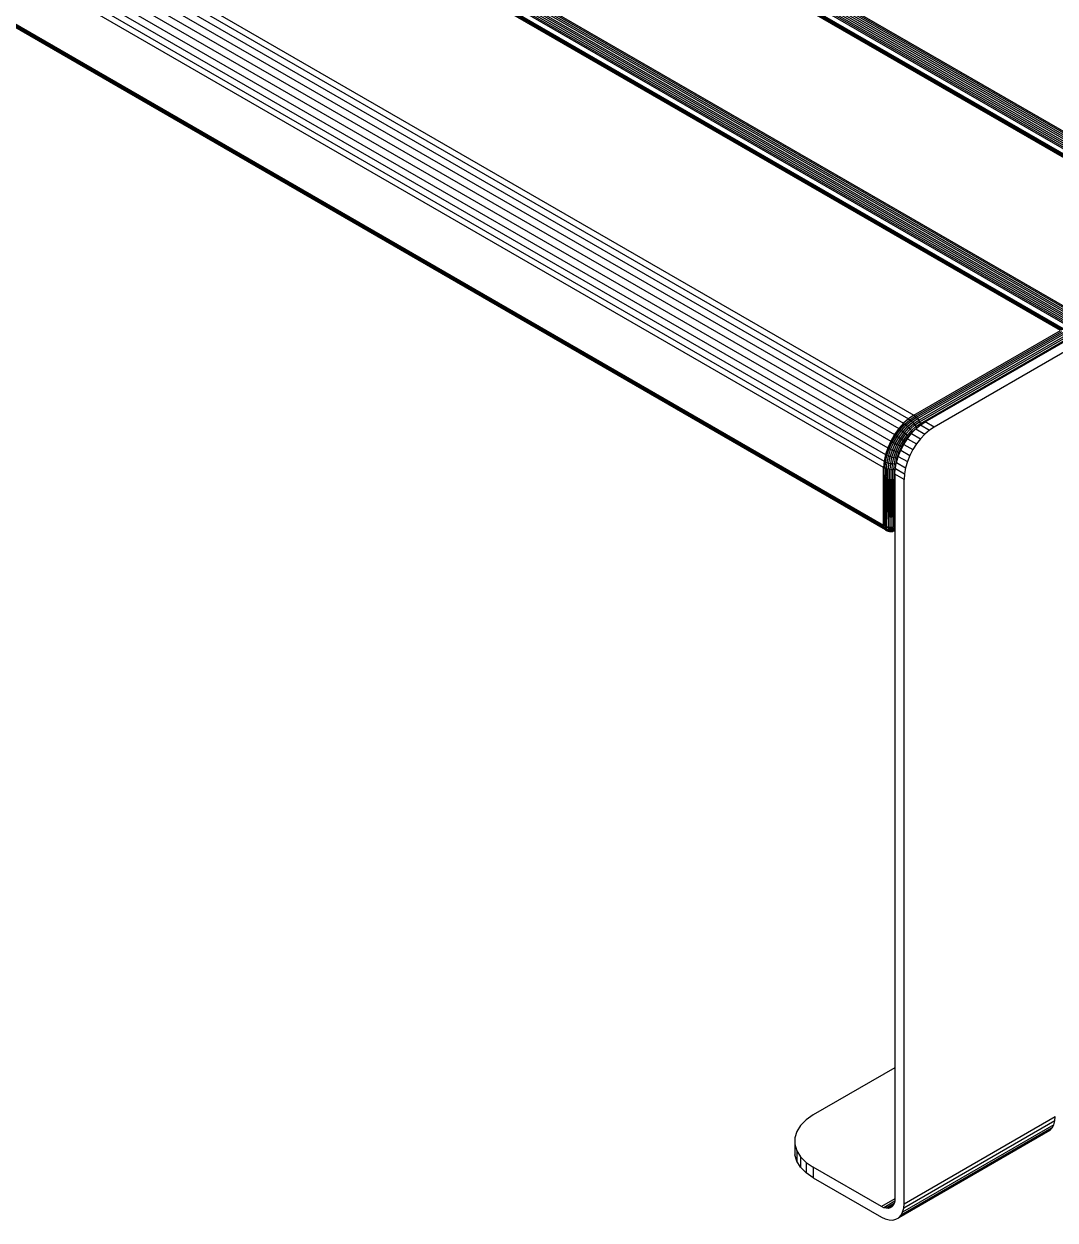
# Model space of a CAD drawing. Header units: millimetres. Extents: x 153 to 4750, y 92 to 3343.
# Drawn here: x 3642 to 4125, y 1700 to 2261 of the extents above; entities that cross this region are included whole.
import ezdxf

# ---------------------------------------------------------------- set-up
doc = ezdxf.new("R2010")
doc.units = ezdxf.units.MM

msp = doc.modelspace()

# ---------------------------------------------------------------- linework, layer by layer
for p, q in [((4206.44, 2160.81), (2937.93, 2893.19)), ((4206.88, 2161.57), (2938.37, 2893.94)), ((4207.38, 2162.27), (2938.88, 2894.64)), ((4207.94, 2162.9), (2939.44, 2895.27)), ((4208.54, 2163.42), (2940.03, 2895.8)), ((2940.65, 2896.22), (4209.16, 2163.84)), ((4198.53, 2157.7), (2930.02, 2890.08)), ((4199.08, 2157.97), (2930.02, 2890.08)), ((4199.08, 2157.97), (2930.63, 2890.37)), ((4199.62, 2158.14), (2930.63, 2890.37)), ((4199.62, 2158.14), (2931.23, 2890.53)), ((4200.14, 2158.19), (2931.23, 2890.53)), ((4200.14, 2158.19), (2931.79, 2890.55)), ((4200.61, 2158.13), (2931.79, 2890.55)), ((4205.61, 2157.7), (2937.11, 2890.08)), ((4200.61, 2158.13), (2937.11, 2887.66)), ((4201.03, 2157.95), (2937.11, 2887.66)), ((4205.67, 2158.45), (2937.16, 2890.82)), ((4205.83, 2159.23), (2937.32, 2891.6)), ((4206.09, 2160.02), (2937.58, 2892.4)), ((4136.52, 2121.36), (2868.01, 2853.73)), ((4137.08, 2121.98), (2868.57, 2854.35)), ((4137.67, 2122.51), (2869.17, 2854.88)), ((2869.78, 2855.3), (4138.29, 2122.93)), ((4127.66, 2116.79), (2859.15, 2849.16)), ((2859.77, 2849.46), (4128.28, 2117.08)), ((2860.36, 2849.62), (4128.87, 2117.24)), ((2860.92, 2849.64), (4129.43, 2117.26)), ((4134.75, 2116.79), (2866.24, 2849.16)), ((4134.8, 2117.53), (2866.29, 2849.9)), ((4134.96, 2118.31), (2866.45, 2850.69)), ((4135.22, 2119.11), (2866.71, 2851.48)), ((4135.58, 2119.9), (2867.07, 2852.27)), ((4136.01, 2120.65), (2867.51, 2853.03)), ((2866.24, 2846.74), (4129.94, 2117.15)), ((2790.41, 2809.48), (4058.92, 2077.1)), ((2785.56, 2805.69), (4054.07, 2073.32)), ((2787.95, 2807.81), (4056.46, 2075.43)), ((2781.3, 2800.39), (4049.81, 2068.01)), ((2783.33, 2803.19), (4051.83, 2070.82)), ((2778.14, 2794.21), (4046.65, 2061.83)), ((2779.56, 2797.36), (4048.06, 2064.99)), ((2776.45, 2787.89), (4044.96, 2055.52)), ((2777.09, 2791.02), (4045.6, 2058.64)), ((4044.75, 2052.55), (2776.24, 2784.93)), ((2776.24, 2757.92), (4044.75, 2025.55)), ((4044.8, 2024.87), (2776.29, 2757.24)), ((4044.96, 2024.27), (2776.45, 2756.65)), ((4045.22, 2023.78), (2776.71, 2756.15)), ((4045.58, 2023.4), (3110.34, 2563.36)), ((4286.05, 2197.19), (4068.49, 2071.58)), ((4058.92, 2077.1), (4127.66, 2116.79)), ((4059.53, 2076.69), (4128.28, 2116.37)), ((4060.13, 2076.16), (4128.87, 2115.84)), ((4060.69, 2075.53), (4129.43, 2115.22)), ((4061.2, 2074.83), (4129.94, 2114.52)), ((4061.63, 2074.07), (4130.37, 2113.76)), ((4061.99, 2073.29), (4130.73, 2112.97)), ((4064.23, 2074.03), (4130.88, 2112.51)), ((4056.46, 2075.43), (4054.07, 2073.32)), ((4054.71, 2072.91), (4057.08, 2075.02)), ((4055.36, 2072.43), (4057.71, 2074.51)), ((4058.92, 2077.1), (4056.46, 2075.43)), ((4056.46, 2075.43), (4057.08, 2075.02)), ((4057.08, 2075.02), (4059.53, 2076.69)), ((4057.08, 2075.02), (4057.71, 2074.51)), ((4057.71, 2074.51), (4060.13, 2076.16)), ((4057.71, 2074.51), (4058.31, 2073.92)), ((4058.31, 2073.92), (4060.69, 2075.53)), ((4058.88, 2073.26), (4061.2, 2074.83)), ((4058.92, 2077.1), (4059.53, 2076.69)), ((4059.53, 2076.69), (4060.13, 2076.16)), ((4060.13, 2076.16), (4060.69, 2075.53)), ((4060.69, 2075.53), (4061.2, 2074.83)), ((4061.2, 2074.83), (4061.63, 2074.07)), ((4051.83, 2070.82), (4049.81, 2068.01)), ((4050.46, 2067.63), (4052.48, 2070.43)), ((4051.16, 2067.2), (4053.15, 2069.97)), ((4054.07, 2073.32), (4051.83, 2070.82)), ((4051.83, 2070.82), (4052.48, 2070.43)), ((4051.89, 2066.75), (4053.84, 2069.46)), ((4052.48, 2070.43), (4054.71, 2072.91)), ((4052.48, 2070.43), (4053.15, 2069.97)), ((4052.62, 2066.27), (4054.53, 2068.91)), ((4053.15, 2069.97), (4055.36, 2072.43)), ((4053.15, 2069.97), (4053.84, 2069.46)), ((4053.84, 2069.46), (4056.01, 2071.87)), ((4053.84, 2069.46), (4054.53, 2068.91)), ((4054.07, 2073.32), (4054.71, 2072.91)), ((4054.53, 2068.91), (4056.63, 2071.27)), ((4054.53, 2068.91), (4055.18, 2068.35)), ((4054.71, 2072.91), (4055.36, 2072.43)), ((4055.18, 2068.35), (4057.22, 2070.63)), ((4055.36, 2072.43), (4056.01, 2071.87)), ((4055.79, 2067.79), (4057.75, 2069.97)), ((4056.01, 2071.87), (4058.31, 2073.92)), ((4056.01, 2071.87), (4056.63, 2071.27)), ((4056.33, 2067.24), (4058.2, 2069.33)), ((4056.63, 2071.27), (4058.88, 2073.26)), ((4056.63, 2071.27), (4057.22, 2070.63)), ((4057.22, 2070.63), (4059.39, 2072.55)), ((4057.22, 2070.63), (4057.75, 2069.97)), ((4057.75, 2069.97), (4059.83, 2071.82)), ((4057.75, 2069.97), (4058.2, 2069.33)), ((4057.8, 2068.54), (4058.33, 2069.1)), ((4058.2, 2069.33), (4060.19, 2071.09)), ((4058.2, 2069.33), (4058.33, 2069.1)), ((4058.31, 2073.92), (4058.88, 2073.26)), ((4058.33, 2069.1), (4059.86, 2070.7)), ((4058.88, 2073.26), (4059.39, 2072.55)), ((4059.39, 2072.55), (4061.63, 2074.07)), ((4059.39, 2072.55), (4059.83, 2071.82)), ((4059.83, 2071.82), (4061.99, 2073.29)), ((4059.83, 2071.82), (4060.19, 2071.09)), ((4059.86, 2070.7), (4060.22, 2071.02)), ((4059.86, 2070.7), (4064.11, 2068.25)), ((4060.19, 2071.09), (4060.76, 2071.48)), ((4060.19, 2071.09), (4060.22, 2071.02)), ((4060.22, 2071.02), (4060.76, 2071.48)), ((4060.76, 2071.48), (4062.02, 2072.55)), ((4061.63, 2074.07), (4061.99, 2073.29)), ((4061.99, 2073.29), (4062.19, 2072.67)), ((4062.02, 2072.55), (4062.19, 2072.67)), ((4062.02, 2072.55), (4066.27, 2070.1)), ((4062.19, 2072.67), (4064.23, 2074.03)), ((4066.27, 2070.1), (4064.11, 2068.25)), ((4068.49, 2071.58), (4064.23, 2074.03)), ((4068.49, 2071.58), (4066.27, 2070.1)), ((4048.06, 2064.99), (4046.65, 2061.83)), ((4047.31, 2061.47), (4048.72, 2064.62)), ((4048.04, 2061.12), (4049.44, 2064.22)), ((4049.81, 2068.01), (4048.06, 2064.99)), ((4048.06, 2064.99), (4048.72, 2064.62)), ((4048.72, 2064.62), (4050.46, 2067.63)), ((4048.72, 2064.62), (4049.44, 2064.22)), ((4048.83, 2060.77), (4050.2, 2063.82)), ((4049.44, 2064.22), (4051.16, 2067.2)), ((4049.44, 2064.22), (4050.2, 2063.82)), ((4049.64, 2060.45), (4050.98, 2063.42)), ((4049.81, 2068.01), (4050.46, 2067.63)), ((4050.2, 2063.82), (4051.89, 2066.75)), ((4050.2, 2063.82), (4050.98, 2063.42)), ((4050.46, 2067.63), (4051.16, 2067.2)), ((4050.98, 2063.42), (4052.62, 2066.27)), ((4050.98, 2063.42), (4051.75, 2063.04)), ((4051.16, 2067.2), (4051.89, 2066.75)), ((4051.75, 2063.04), (4053.34, 2065.8)), ((4051.89, 2066.75), (4052.62, 2066.27)), ((4052.49, 2062.69), (4054.02, 2065.33)), ((4052.62, 2066.27), (4053.34, 2065.8)), ((4053.18, 2062.37), (4054.64, 2064.89)), ((4053.34, 2065.8), (4055.18, 2068.35)), ((4053.34, 2065.8), (4054.02, 2065.33)), ((4053.56, 2062.2), (4054.21, 2063.45)), ((4054.02, 2065.33), (4055.79, 2067.79)), ((4054.02, 2065.33), (4054.64, 2064.89)), ((4054.21, 2063.45), (4054.98, 2064.65)), ((4054.21, 2063.45), (4058.46, 2061)), ((4054.64, 2064.89), (4056.33, 2067.24)), ((4054.64, 2064.89), (4054.98, 2064.65)), ((4054.98, 2064.65), (4055.9, 2066.1)), ((4055.18, 2068.35), (4055.79, 2067.79)), ((4055.79, 2067.79), (4056.33, 2067.24)), ((4055.9, 2066.1), (4056.57, 2066.96)), ((4055.9, 2066.1), (4060.16, 2063.64)), ((4056.33, 2067.24), (4056.57, 2066.96)), ((4056.57, 2066.96), (4057.8, 2068.54)), ((4057.8, 2068.54), (4062.05, 2066.08)), ((4060.16, 2063.64), (4058.46, 2061)), ((4062.05, 2066.08), (4060.16, 2063.64)), ((4064.11, 2068.25), (4062.05, 2066.08)), ((4045.6, 2058.64), (4044.96, 2055.52)), ((4046.65, 2061.83), (4045.6, 2058.64)), ((4045.6, 2058.64), (4046.27, 2058.3)), ((4045.63, 2055.18), (4046.27, 2058.3)), ((4046.27, 2058.3), (4047.31, 2061.47)), ((4046.27, 2058.3), (4047.01, 2057.98)), ((4046.38, 2054.9), (4047.01, 2057.98)), ((4046.65, 2061.83), (4047.31, 2061.47)), ((4047.01, 2057.98), (4048.04, 2061.12)), ((4047.01, 2057.98), (4047.82, 2057.69)), ((4047.2, 2054.67), (4047.82, 2057.69)), ((4047.31, 2061.47), (4048.04, 2061.12)), ((4047.82, 2057.69), (4048.83, 2060.77)), ((4047.82, 2057.69), (4048.66, 2057.45)), ((4048.04, 2061.12), (4048.83, 2060.77)), ((4048.66, 2057.45), (4049.64, 2060.45)), ((4048.83, 2060.77), (4049.64, 2060.45)), ((4049.51, 2057.26), (4050.46, 2060.17)), ((4049.64, 2060.45), (4050.46, 2060.17)), ((4050.33, 2057.13), (4051.25, 2059.92)), ((4050.46, 2060.17), (4051.75, 2063.04)), ((4050.46, 2060.17), (4051.25, 2059.92)), ((4051.12, 2057.07), (4051.99, 2059.73)), ((4051.25, 2059.92), (4052.49, 2062.69)), ((4051.25, 2059.92), (4051.99, 2059.73)), ((4051.39, 2057.07), (4051.61, 2057.81)), ((4051.61, 2057.81), (4052.36, 2059.66)), ((4051.61, 2057.81), (4055.86, 2055.35)), ((4051.75, 2063.04), (4052.49, 2062.69)), ((4051.99, 2059.73), (4053.18, 2062.37)), ((4051.99, 2059.73), (4052.36, 2059.66)), ((4052.36, 2059.66), (4052.77, 2060.67)), ((4052.49, 2062.69), (4053.18, 2062.37)), ((4052.77, 2060.67), (4053.56, 2062.2)), ((4052.77, 2060.67), (4057.02, 2058.21)), ((4053.18, 2062.37), (4053.56, 2062.2)), ((4057.02, 2058.21), (4055.86, 2055.35)), ((4058.46, 2061), (4057.02, 2058.21)), ((4044.96, 2055.52), (4044.75, 2052.55)), ((4044.75, 2052.55), (4045.02, 2052.42)), ((4044.75, 2025.55), (4044.75, 2052.55)), ((4045.35, 2025.26), (4044.75, 2052.55)), ((4044.96, 2055.52), (4045.63, 2055.18)), ((4045.02, 2052.42), (4045.34, 2052.26)), ((4045.34, 2052.26), (4045.38, 2052.25)), ((4045.34, 2052.26), (4045.35, 2025.26)), ((4046.01, 2052.02), (4045.35, 2025.26)), ((4045.42, 2052.23), (4045.63, 2055.18)), ((4045.42, 2052.23), (4045.61, 2052.16)), ((4045.42, 2025.23), (4046.01, 2052.02)), ((4045.61, 2052.16), (4046.01, 2052.02)), ((4045.63, 2055.18), (4046.38, 2054.9)), ((4046.01, 2052.02), (4046.1, 2052)), ((4046.17, 2024.97), (4046.01, 2052.02)), ((4046.17, 2051.98), (4046.38, 2054.9)), ((4046.74, 2051.85), (4046.17, 2051.98)), ((4046.38, 2054.9), (4047.2, 2054.67)), ((4046.99, 2051.81), (4047.2, 2054.67)), ((4047.2, 2054.67), (4048.06, 2054.51)), ((4047.85, 2051.73), (4048.06, 2054.51)), ((4048.06, 2054.51), (4048.66, 2057.45)), ((4048.06, 2054.51), (4048.92, 2054.42)), ((4048.66, 2057.45), (4049.51, 2057.26)), ((4048.73, 2051.73), (4048.92, 2054.42)), ((4048.92, 2054.42), (4049.51, 2057.26)), ((4048.92, 2054.42), (4049.78, 2054.4)), ((4049.51, 2057.26), (4050.33, 2057.13)), ((4049.59, 2051.81), (4049.78, 2054.4)), ((4049.78, 2054.4), (4050.33, 2057.13)), ((4049.78, 2054.4), (4050.59, 2054.46)), ((4050.22, 2051.94), (4050.24, 2052.15)), ((4050.24, 2052.15), (4050.54, 2053.77)), ((4050.24, 2052.15), (4054.49, 2049.69)), ((4050.33, 2057.13), (4051.12, 2057.07)), ((4050.54, 2053.77), (4050.67, 2054.47)), ((4050.54, 2053.77), (4050.59, 2054.46)), ((4050.59, 2054.46), (4051.12, 2057.07)), ((4050.59, 2054.46), (4050.67, 2054.47)), ((4050.67, 2054.47), (4050.76, 2054.94)), ((4050.76, 2054.94), (4051.39, 2057.07)), ((4050.76, 2054.94), (4055.01, 2052.49)), ((4051.12, 2057.07), (4051.39, 2057.07)), ((4055.01, 2052.49), (4054.49, 2049.69)), ((4055.86, 2055.35), (4055.01, 2052.49)), ((4046.17, 2024.97), (4046.74, 2051.85)), ((4046.74, 2051.85), (4046.88, 2051.83)), ((4046.99, 2024.8), (4046.74, 2051.85)), ((4046.99, 2024.8), (4047.51, 2051.74)), ((4047.22, 2051.78), (4047.51, 2051.74)), ((4047.51, 2051.74), (4047.7, 2051.73)), ((4047.85, 2024.71), (4047.51, 2051.74)), ((4047.85, 2024.71), (4048.29, 2051.71)), ((4048.05, 2051.72), (4048.29, 2051.71)), ((4048.29, 2051.71), (4048.53, 2051.72)), ((4048.73, 2024.71), (4048.29, 2051.71)), ((4048.73, 2024.71), (4049.07, 2051.74)), ((4048.88, 2051.73), (4049.07, 2051.74)), ((4049.07, 2051.74), (4049.37, 2051.78)), ((4049.59, 2024.8), (4049.07, 2051.74)), ((4049.59, 2024.8), (4049.84, 2051.85)), ((4049.7, 2051.83), (4049.84, 2051.85)), ((4049.83, 2024.85), (4049.84, 2051.85)), ((4049.84, 2051.85), (4050.18, 2051.93)), ((4050.06, 2041.31), (4049.84, 2051.85)), ((4050.06, 2049.49), (4050.22, 2051.94)), ((4054.31, 2047.03), (4050.06, 2049.49)), ((4050.06, 2049.49), (4050.06, 2041.31)), ((4050.18, 2051.93), (4050.22, 2051.94)), ((4054.49, 2049.69), (4054.31, 2047.03)), ((4054.31, 1707.44), (4054.31, 2047.03)), ((4050.06, 2041.31), (4050.06, 2024.9)), ((4044.8, 2024.87), (4044.75, 2025.55)), ((4044.75, 2025.55), (4045.35, 2025.26)), ((4044.96, 2024.27), (4044.8, 2024.87)), ((4044.8, 2024.87), (4045.46, 2024.55)), ((4045.22, 2023.78), (4044.96, 2024.27)), ((4044.96, 2024.27), (4045.59, 2023.97)), ((4045.35, 2025.26), (4045.42, 2025.23)), ((4045.42, 2025.23), (4046.17, 2024.97)), ((4045.42, 2025.23), (4045.46, 2024.55)), ((4045.46, 2024.55), (4046.2, 2024.3)), ((4045.59, 2023.97), (4045.46, 2024.55)), ((4045.59, 2023.97), (4045.8, 2023.5)), ((4045.59, 2023.97), (4046.3, 2023.73)), ((4046.17, 2024.97), (4046.99, 2024.8)), ((4046.2, 2024.3), (4046.17, 2024.97)), ((4047.01, 2024.13), (4046.2, 2024.3)), ((4046.3, 2023.73), (4046.2, 2024.3)), ((4046.99, 2024.8), (4047.85, 2024.71)), ((4047.01, 2024.13), (4046.99, 2024.8)), ((4047.86, 2024.05), (4047.01, 2024.13)), ((4047.01, 2024.13), (4047.07, 2023.57)), ((4047.85, 2024.71), (4048.73, 2024.71)), ((4047.85, 2024.71), (4047.86, 2024.05)), ((4048.72, 2024.05), (4047.86, 2024.05)), ((4047.86, 2024.05), (4047.88, 2023.49)), ((4048.7, 2023.49), (4048.72, 2024.05)), ((4048.73, 2024.71), (4048.72, 2024.05)), ((4048.72, 2024.05), (4049.57, 2024.13)), ((4048.73, 2024.71), (4049.59, 2024.8)), ((4049.51, 2023.57), (4049.57, 2024.13)), ((4049.57, 2024.13), (4049.83, 2024.85)), ((4049.59, 2024.8), (4049.57, 2024.13)), ((4049.57, 2024.13), (4050.06, 2024.24)), ((4049.59, 2024.8), (4049.83, 2024.85)), ((4049.83, 2024.85), (4050.06, 2024.9)), ((4050.06, 2024.9), (4050.06, 2024.24)), ((4050.06, 2024.24), (4050.06, 2023.69)), ((4045.58, 2023.4), (4045.22, 2023.78)), ((4045.22, 2023.78), (4045.8, 2023.5)), ((4046.01, 2023.15), (4045.58, 2023.4)), ((4045.58, 2023.4), (4046.09, 2023.15)), ((4045.8, 2023.5), (4046.46, 2023.28)), ((4045.8, 2023.5), (4046.09, 2023.15)), ((4046.01, 2023.15), (4046.44, 2022.94)), ((4046.09, 2023.15), (4046.67, 2022.96)), ((4046.09, 2023.15), (4046.44, 2022.94)), ((4046.3, 2023.73), (4047.07, 2023.57)), ((4046.46, 2023.28), (4046.3, 2023.73)), ((4046.44, 2022.94), (4046.93, 2022.78)), ((4046.46, 2023.28), (4046.67, 2022.96)), ((4046.46, 2023.28), (4047.17, 2023.13)), ((4046.67, 2022.96), (4047.3, 2022.83)), ((4046.67, 2022.96), (4046.93, 2022.78)), ((4046.93, 2022.78), (4047.46, 2022.67)), ((4047.88, 2023.49), (4047.07, 2023.57)), ((4047.17, 2023.13), (4047.07, 2023.57)), ((4047.17, 2023.13), (4047.91, 2023.05)), ((4047.3, 2022.83), (4047.17, 2023.13)), ((4047.3, 2022.83), (4047.46, 2022.67)), ((4047.3, 2022.83), (4047.96, 2022.76)), ((4047.46, 2022.67), (4048.01, 2022.61)), ((4048.7, 2023.49), (4047.88, 2023.49)), ((4047.88, 2023.49), (4047.91, 2023.05)), ((4048.67, 2023.05), (4047.91, 2023.05)), ((4047.96, 2022.76), (4047.91, 2023.05)), ((4047.96, 2022.76), (4048.62, 2022.76)), ((4048.01, 2022.61), (4047.96, 2022.76)), ((4048.01, 2022.61), (4048.57, 2022.61)), ((4048.57, 2022.61), (4048.62, 2022.76)), ((4048.57, 2022.61), (4049.12, 2022.67)), ((4048.67, 2023.05), (4048.62, 2022.76)), ((4049.28, 2022.83), (4048.62, 2022.76)), ((4048.7, 2023.49), (4048.67, 2023.05)), ((4049.41, 2023.13), (4048.67, 2023.05)), ((4048.7, 2023.49), (4049.51, 2023.57)), ((4049.28, 2022.83), (4049.12, 2022.67)), ((4049.65, 2022.78), (4049.12, 2022.67)), ((4049.41, 2023.13), (4049.28, 2022.83)), ((4049.91, 2022.96), (4049.28, 2022.83)), ((4049.41, 2023.13), (4049.51, 2023.57)), ((4049.41, 2023.13), (4050.06, 2023.27)), ((4049.51, 2023.57), (4050.06, 2023.69)), ((4049.91, 2022.96), (4049.65, 2022.78)), ((4050.06, 2022.91), (4049.65, 2022.78)), ((4049.91, 2022.96), (4050.06, 2023.18)), ((4049.91, 2022.96), (4050.06, 2023.01)), ((4050.06, 2023.69), (4050.06, 2023.27)), ((4050.06, 2023.27), (4050.06, 2023.18)), ((4050.06, 2023.18), (4050.06, 2023.01)), ((4050.06, 2023.01), (4050.06, 2022.91)), ((4050.06, 2022.91), (4050.06, 1771.27)), ((4050.06, 1771.27), (4011.79, 1749.17)), ((4050.06, 1771.27), (4050.06, 1709.89)), ((4005.8, 1744.23), (4004.01, 1741.39)), ((4008.42, 1746.85), (4005.8, 1744.23)), ((4011.79, 1749.17), (4008.42, 1746.85)), ((4124.54, 1744.53), (4053.67, 1703.61)), ((4125.02, 1746.32), (4054.15, 1705.4)), ((4054.31, 1707.44), (4125.18, 1748.35)), ((4123.76, 1743.04), (4124.54, 1744.53)), ((4124.54, 1744.53), (4125.02, 1746.32)), ((4125.02, 1746.32), (4125.18, 1748.35)), ((4004.01, 1741.39), (4003.1, 1738.41)), ((4003.1, 1738.41), (4003.1, 1735.38)), ((4122.69, 1741.9), (4051.83, 1700.98)), ((4123.76, 1743.04), (4052.89, 1702.12)), ((4122.69, 1741.9), (4123.76, 1743.04)), ((4003.1, 1735.38), (4004.01, 1732.4)), ((4003.1, 1735.38), (4003.1, 1730.47)), ((4004.01, 1732.4), (4005.8, 1729.56)), ((4004.01, 1732.4), (4004.01, 1727.49)), ((4004.01, 1727.49), (4003.1, 1730.47)), ((4005.8, 1724.65), (4004.01, 1727.49)), ((4005.8, 1729.56), (4008.42, 1726.94)), ((4005.8, 1729.56), (4005.8, 1724.65)), ((4008.42, 1726.94), (4011.79, 1724.62)), ((4008.42, 1726.94), (4008.42, 1722.03)), ((4008.42, 1722.03), (4005.8, 1724.65)), ((4011.79, 1719.71), (4008.42, 1722.03)), ((4043.68, 1706.21), (4011.79, 1724.62)), ((4011.79, 1724.62), (4011.79, 1719.71)), ((4011.79, 1719.71), (4043.68, 1701.3)), ((4050.06, 1709.89), (4043.68, 1706.21)), ((4044.79, 1705.68), (4043.68, 1706.21)), ((4049.96, 1708.67), (4044.79, 1705.68)), ((4045.86, 1705.4), (4044.79, 1705.68)), ((4049.68, 1707.6), (4045.86, 1705.4)), ((4046.87, 1705.36), (4045.86, 1705.4)), ((4049.21, 1706.7), (4046.87, 1705.36)), ((4047.78, 1705.57), (4046.87, 1705.36)), ((4048.57, 1706.02), (4047.78, 1705.57)), ((4049.21, 1706.7), (4048.57, 1706.02)), ((4049.68, 1707.6), (4049.21, 1706.7)), ((4049.96, 1708.67), (4049.68, 1707.6)), ((4050.06, 1709.89), (4049.96, 1708.67)), ((4053.67, 1703.61), (4054.15, 1705.4)), ((4054.15, 1705.4), (4054.31, 1707.44)), ((4043.68, 1701.3), (4045.53, 1700.42)), ((4045.53, 1700.42), (4047.32, 1699.94)), ((4047.32, 1699.94), (4049, 1699.88)), ((4049, 1699.88), (4050.52, 1700.23)), ((4050.52, 1700.23), (4051.83, 1700.98)), ((4051.83, 1700.98), (4052.89, 1702.12)), ((4052.89, 1702.12), (4053.67, 1703.61))]:
    msp.add_line(p, q)

doc.saveas('drawing.dxf')
